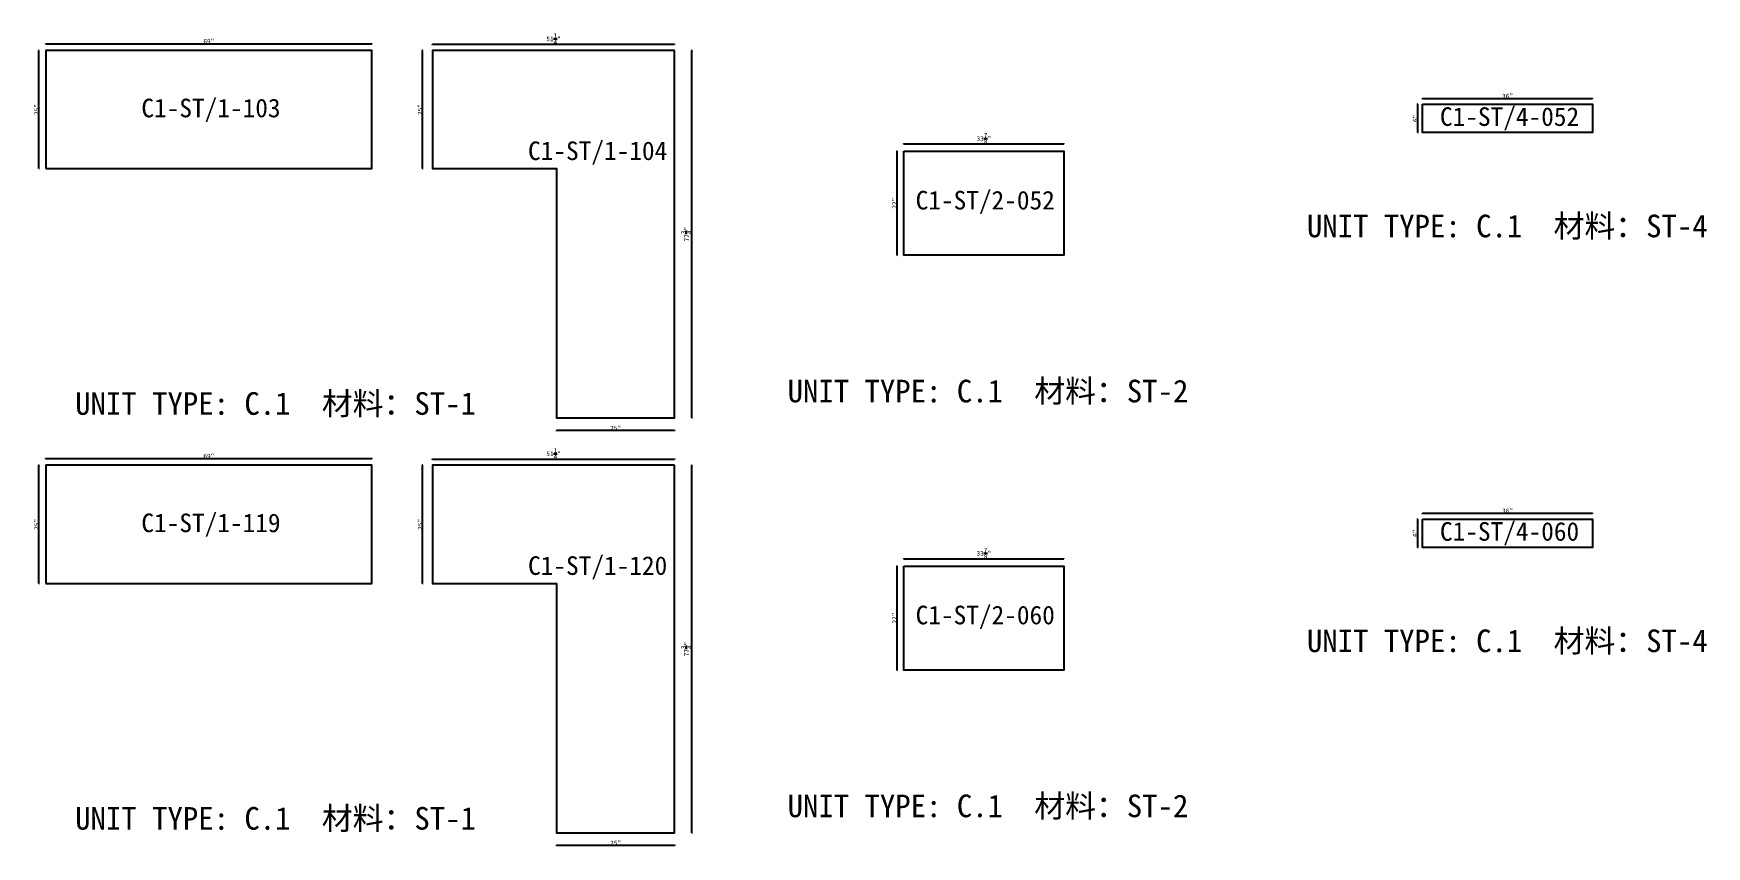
# Model space of a CAD drawing. Header units: millimetres. Extents: x -46962 to 137822, y -48342 to 2116.
# Drawn here: x 3418 to 12412, y -39875 to -35505 of the extents above; entities that cross this region are included whole.
import ezdxf
from ezdxf.enums import TextEntityAlignment as Align

# ---------------------------------------------------------------- set-up
doc = ezdxf.new("R2010")
doc.units = ezdxf.units.MM
doc.layers.add('COUNTERTOP_NUMBER', color=3, linetype='Continuous')
doc.layers.add('COUNTERTOPS', color=7, linetype='Continuous')
doc.styles.add('样式 1', font='')
doc.styles.get('样式 1').set_extended_font_data('NSimSun')
doc.dimstyles.new('副本 ISO-25', dxfattribs={"dimtxt": 25, "dimasz": 10, "dimexe": 1.5, "dimexo": 0.5, "dimtad": 1, "dimlfac": 0.03937, "dimlunit": 5, "dimtxsty": '样式 1', "dimblk": 'ARCHTICK', "dimcen": 2.5, "dimclrd": 256, "dimclrt": 1, "dimazin": 3, "dimtfac": 1, "dimtmove": 0, "dimatfit": 3, "dimfxlon": 1})

# ---------------------------------------------------------------- blocks, each defined once
blk = doc.blocks.new('_ArchTick')
at = {"color": 0, "linetype": 'ByBlock', "const_width": 0.15}
blk.add_lwpolyline([(-0.5, -0.5), (0.5, 0.5)], dxfattribs=at)
blk = doc.blocks.new('*D683')
at = {"color": 0, "lineweight": -2, "transparency": 16777216}
for p, q in [((3448.3, -35596.8), (3445.8, -35596.8)), ((3448.3, -36231.8), (3445.8, -36231.8))]:
    blk.add_line(p, q, dxfattribs=at)
at = {"lineweight": -2, "transparency": 16777216}
blk.add_line((3447.3, -36231.8), (3447.3, -35596.8), dxfattribs=at)
at = {"layer": 'Defpoints', "color": 0, "transparency": 16777216}
for p in [(3447.3, -35596.8), (3484.3, -35596.8), (3484.3, -36231.8)]:
    blk.add_point(p, dxfattribs=at)
at = {"lineweight": -2, "transparency": 16777216, "xscale": 10, "yscale": 10, "zscale": 10}
for p, rotation in [((3447.3, -35596.8), 90), ((3447.3, -36231.8), 270)]:
    blk.add_blockref('_ArchTick', p, dxfattribs=dict(at, rotation=rotation))
at = {"color": 1, "transparency": 16777216, "insert": (3434.2, -35914.3), "char_height": 25, "attachment_point": 5, "rotation": 90, "style": '样式 1'}
blk.add_mtext('\\A1;25"', dxfattribs=at)
blk = doc.blocks.new('*D684')
at = {"color": 0, "lineweight": -2, "transparency": 16777216}
for p, q in [((3484.3, -35561.4), (3484.3, -35558.9)), ((5236.9, -35561.4), (5236.9, -35558.9))]:
    blk.add_line(p, q, dxfattribs=at)
at = {"lineweight": -2, "transparency": 16777216}
blk.add_line((3484.3, -35560.4), (5236.9, -35560.4), dxfattribs=at)
at = {"layer": 'Defpoints', "color": 0, "transparency": 16777216}
for p in [(3484.3, -35596.8), (5236.9, -35560.4), (5236.9, -35596.8)]:
    blk.add_point(p, dxfattribs=at)
at = {"lineweight": -2, "transparency": 16777216, "xscale": 10, "yscale": 10, "zscale": 10, "rotation": 180}
blk.add_blockref('_ArchTick', (3484.3, -35560.4), dxfattribs=at)
at = {"lineweight": -2, "transparency": 16777216, "xscale": 10, "yscale": 10, "zscale": 10}
blk.add_blockref('_ArchTick', (5236.9, -35560.4), dxfattribs=at)
at = {"color": 1, "transparency": 16777216, "insert": (4360.6, -35547.3), "char_height": 25, "attachment_point": 5, "style": '样式 1'}
blk.add_mtext('\\A1;69"', dxfattribs=at)
blk = doc.blocks.new('*D685')
at = {"color": 0, "lineweight": -2, "transparency": 16777216}
for p, q in [((5563.2, -35564.6), (5563.2, -35562.1)), ((6864.9, -35564.6), (6864.9, -35562.1))]:
    blk.add_line(p, q, dxfattribs=at)
at = {"lineweight": -2, "transparency": 16777216}
blk.add_line((5563.2, -35563.6), (6864.9, -35563.6), dxfattribs=at)
at = {"layer": 'Defpoints', "color": 0, "transparency": 16777216}
for p in [(5563.2, -35596.8), (6864.9, -35563.6), (6864.9, -35596.8)]:
    blk.add_point(p, dxfattribs=at)
at = {"lineweight": -2, "transparency": 16777216, "xscale": 10, "yscale": 10, "zscale": 10, "rotation": 180}
blk.add_blockref('_ArchTick', (5563.2, -35563.6), dxfattribs=at)
at = {"lineweight": -2, "transparency": 16777216, "xscale": 10, "yscale": 10, "zscale": 10}
blk.add_blockref('_ArchTick', (6864.9, -35563.6), dxfattribs=at)
at = {"color": 1, "transparency": 16777216, "insert": (6214, -35534.6), "char_height": 25, "attachment_point": 5, "style": '样式 1'}
blk.add_mtext('\\A1;51{\\H1x;\\S1/4;}"', dxfattribs=at)
blk = doc.blocks.new('*D686')
at = {"color": 0, "lineweight": -2, "transparency": 16777216}
for p, q in [((5510.7, -35596.8), (5508.2, -35596.8)), ((5510.7, -36231.8), (5508.2, -36231.8))]:
    blk.add_line(p, q, dxfattribs=at)
at = {"lineweight": -2, "transparency": 16777216}
blk.add_line((5509.7, -36231.8), (5509.7, -35596.8), dxfattribs=at)
at = {"layer": 'Defpoints', "color": 0, "transparency": 16777216}
for p in [(5509.7, -35596.8), (5563.2, -35596.8), (5563.2, -36231.8)]:
    blk.add_point(p, dxfattribs=at)
at = {"lineweight": -2, "transparency": 16777216, "xscale": 10, "yscale": 10, "zscale": 10}
for p, rotation in [((5509.7, -35596.8), 90), ((5509.7, -36231.8), 270)]:
    blk.add_blockref('_ArchTick', p, dxfattribs=dict(at, rotation=rotation))
at = {"color": 1, "transparency": 16777216, "insert": (5496.6, -35914.3), "char_height": 25, "attachment_point": 5, "rotation": 90, "style": '样式 1'}
blk.add_mtext('\\A1;25"', dxfattribs=at)
blk = doc.blocks.new('*D679')
at = {"color": 0, "lineweight": -2, "transparency": 16777216}
for p, q in [((6229.9, -37639), (6229.9, -37641.5)), ((6864.9, -37639), (6864.9, -37641.5))]:
    blk.add_line(p, q, dxfattribs=at)
at = {"lineweight": -2, "transparency": 16777216}
blk.add_line((6864.9, -37640), (6229.9, -37640), dxfattribs=at)
at = {"layer": 'Defpoints', "color": 0, "transparency": 16777216}
for p in [(6229.9, -37571.6), (6864.9, -37571.6), (6229.9, -37640)]:
    blk.add_point(p, dxfattribs=at)
at = {"lineweight": -2, "transparency": 16777216, "xscale": 10, "yscale": 10, "zscale": 10, "rotation": 180}
blk.add_blockref('_ArchTick', (6229.9, -37640), dxfattribs=at)
at = {"lineweight": -2, "transparency": 16777216, "xscale": 10, "yscale": 10, "zscale": 10}
blk.add_blockref('_ArchTick', (6864.9, -37640), dxfattribs=at)
at = {"color": 1, "transparency": 16777216, "insert": (6547.4, -37626.9), "char_height": 25, "attachment_point": 5, "style": '样式 1'}
blk.add_mtext('\\A1;25"', dxfattribs=at)
blk = doc.blocks.new('*D680')
at = {"color": 0, "lineweight": -2, "transparency": 16777216}
for p, q in [((6957.1, -35596.8), (6959.6, -35596.8)), ((6957.1, -37571.6), (6959.6, -37571.6))]:
    blk.add_line(p, q, dxfattribs=at)
at = {"lineweight": -2, "transparency": 16777216}
blk.add_line((6958.1, -37571.6), (6958.1, -35596.8), dxfattribs=at)
at = {"layer": 'Defpoints', "color": 0, "transparency": 16777216}
for p in [(6864.9, -35596.8), (6958.1, -35596.8), (6864.9, -37571.6)]:
    blk.add_point(p, dxfattribs=at)
at = {"lineweight": -2, "transparency": 16777216, "xscale": 10, "yscale": 10, "zscale": 10}
for p, rotation in [((6958.1, -35596.8), 90), ((6958.1, -37571.6), 270)]:
    blk.add_blockref('_ArchTick', p, dxfattribs=dict(at, rotation=rotation))
at = {"color": 1, "transparency": 16777216, "insert": (6929, -36584.2), "char_height": 25, "attachment_point": 5, "rotation": 90, "style": '样式 1'}
blk.add_mtext('\\A1;77{\\H1x;\\S3/4;}"', dxfattribs=at)
blk = doc.blocks.new('*D681')
at = {"color": 0, "lineweight": -2, "transparency": 16777216}
for p, q in [((8096.8, -36099.9), (8096.8, -36097.4)), ((8957.2, -36099.9), (8957.2, -36097.4))]:
    blk.add_line(p, q, dxfattribs=at)
at = {"lineweight": -2, "transparency": 16777216}
blk.add_line((8096.8, -36098.9), (8957.2, -36098.9), dxfattribs=at)
at = {"layer": 'Defpoints', "color": 0, "transparency": 16777216}
for p in [(8096.8, -36138.3), (8957.2, -36098.9), (8957.2, -36138.3)]:
    blk.add_point(p, dxfattribs=at)
at = {"lineweight": -2, "transparency": 16777216, "xscale": 10, "yscale": 10, "zscale": 10, "rotation": 180}
blk.add_blockref('_ArchTick', (8096.8, -36098.9), dxfattribs=at)
at = {"lineweight": -2, "transparency": 16777216, "xscale": 10, "yscale": 10, "zscale": 10}
blk.add_blockref('_ArchTick', (8957.2, -36098.9), dxfattribs=at)
at = {"color": 1, "transparency": 16777216, "insert": (8527, -36069.8), "char_height": 25, "attachment_point": 5, "style": '样式 1'}
blk.add_mtext('\\A1;33{\\H1x;\\S7/8;}"', dxfattribs=at)
blk = doc.blocks.new('*D682')
at = {"color": 0, "lineweight": -2, "transparency": 16777216}
for p, q in [((8061.2, -36138.3), (8058.7, -36138.3)), ((8061.2, -36697.1), (8058.7, -36697.1))]:
    blk.add_line(p, q, dxfattribs=at)
at = {"lineweight": -2, "transparency": 16777216}
blk.add_line((8060.2, -36138.3), (8060.2, -36697.1), dxfattribs=at)
at = {"layer": 'Defpoints', "color": 0, "transparency": 16777216}
for p in [(8096.8, -36138.3), (8060.2, -36697.1), (8096.8, -36697.1)]:
    blk.add_point(p, dxfattribs=at)
at = {"lineweight": -2, "transparency": 16777216, "xscale": 10, "yscale": 10, "zscale": 10}
for p, rotation in [((8060.2, -36138.3), 90), ((8060.2, -36697.1), 270)]:
    blk.add_blockref('_ArchTick', p, dxfattribs=dict(at, rotation=rotation))
at = {"color": 1, "transparency": 16777216, "insert": (8047, -36417.7), "char_height": 25, "attachment_point": 5, "rotation": 90, "style": '样式 1'}
blk.add_mtext('\\A1;22"', dxfattribs=at)
blk = doc.blocks.new('*D687')
at = {"color": 0, "lineweight": -2, "transparency": 16777216}
for p, q in [((10885.6, -35855.7), (10885.6, -35853.2)), ((11800, -35855.7), (11800, -35853.2))]:
    blk.add_line(p, q, dxfattribs=at)
at = {"lineweight": -2, "transparency": 16777216}
blk.add_line((10885.6, -35854.7), (11800, -35854.7), dxfattribs=at)
at = {"layer": 'Defpoints', "color": 0, "transparency": 16777216}
for p in [(10885.6, -35885.6), (11800, -35854.7), (11800, -35885.6)]:
    blk.add_point(p, dxfattribs=at)
at = {"lineweight": -2, "transparency": 16777216, "xscale": 10, "yscale": 10, "zscale": 10, "rotation": 180}
blk.add_blockref('_ArchTick', (10885.6, -35854.7), dxfattribs=at)
at = {"lineweight": -2, "transparency": 16777216, "xscale": 10, "yscale": 10, "zscale": 10}
blk.add_blockref('_ArchTick', (11800, -35854.7), dxfattribs=at)
at = {"color": 1, "transparency": 16777216, "insert": (11342.8, -35841.6), "char_height": 25, "attachment_point": 5, "style": '样式 1'}
blk.add_mtext('\\A1;36"', dxfattribs=at)
blk = doc.blocks.new('*D688')
at = {"color": 0, "lineweight": -2, "transparency": 16777216}
for p, q in [((10860.8, -35885.6), (10858.3, -35885.6)), ((10860.8, -36038), (10858.3, -36038))]:
    blk.add_line(p, q, dxfattribs=at)
at = {"lineweight": -2, "transparency": 16777216}
blk.add_line((10859.8, -36038), (10859.8, -35885.6), dxfattribs=at)
at = {"layer": 'Defpoints', "color": 0, "transparency": 16777216}
for p in [(10859.8, -35885.6), (10885.6, -35885.6), (10885.6, -36038)]:
    blk.add_point(p, dxfattribs=at)
at = {"lineweight": -2, "transparency": 16777216, "xscale": 10, "yscale": 10, "zscale": 10}
for p, rotation in [((10859.8, -35885.6), 90), ((10859.8, -36038), 270)]:
    blk.add_blockref('_ArchTick', p, dxfattribs=dict(at, rotation=rotation))
at = {"color": 1, "transparency": 16777216, "insert": (10846.6, -35961.8), "char_height": 25, "attachment_point": 5, "rotation": 90, "style": '样式 1'}
blk.add_mtext('\\A1;6"', dxfattribs=at)
blk = doc.blocks.new('*D693')
at = {"color": 0, "lineweight": -2, "transparency": 16777216}
for p, q in [((3448.3, -37826.3), (3445.8, -37826.3)), ((3448.3, -38461.3), (3445.8, -38461.3))]:
    blk.add_line(p, q, dxfattribs=at)
at = {"lineweight": -2, "transparency": 16777216}
blk.add_line((3447.3, -38461.3), (3447.3, -37826.3), dxfattribs=at)
at = {"layer": 'Defpoints', "color": 0, "transparency": 16777216}
for p in [(3447.3, -37826.3), (3484.3, -37826.3), (3484.3, -38461.3)]:
    blk.add_point(p, dxfattribs=at)
at = {"lineweight": -2, "transparency": 16777216, "xscale": 10, "yscale": 10, "zscale": 10}
for p, rotation in [((3447.3, -37826.3), 90), ((3447.3, -38461.3), 270)]:
    blk.add_blockref('_ArchTick', p, dxfattribs=dict(at, rotation=rotation))
at = {"color": 1, "transparency": 16777216, "insert": (3434.2, -38143.8), "char_height": 25, "attachment_point": 5, "rotation": 90, "style": '样式 1'}
blk.add_mtext('\\A1;25"', dxfattribs=at)
blk = doc.blocks.new('*D694')
at = {"color": 0, "lineweight": -2, "transparency": 16777216}
for p, q in [((3484.3, -37791), (3484.3, -37788.5)), ((5236.9, -37791), (5236.9, -37788.5))]:
    blk.add_line(p, q, dxfattribs=at)
at = {"lineweight": -2, "transparency": 16777216}
blk.add_line((3484.3, -37790), (5236.9, -37790), dxfattribs=at)
at = {"layer": 'Defpoints', "color": 0, "transparency": 16777216}
for p in [(3484.3, -37826.3), (5236.9, -37790), (5236.9, -37826.3)]:
    blk.add_point(p, dxfattribs=at)
at = {"lineweight": -2, "transparency": 16777216, "xscale": 10, "yscale": 10, "zscale": 10, "rotation": 180}
blk.add_blockref('_ArchTick', (3484.3, -37790), dxfattribs=at)
at = {"lineweight": -2, "transparency": 16777216, "xscale": 10, "yscale": 10, "zscale": 10}
blk.add_blockref('_ArchTick', (5236.9, -37790), dxfattribs=at)
at = {"color": 1, "transparency": 16777216, "insert": (4360.6, -37776.9), "char_height": 25, "attachment_point": 5, "style": '样式 1'}
blk.add_mtext('\\A1;69"', dxfattribs=at)
blk = doc.blocks.new('*D695')
at = {"color": 0, "lineweight": -2, "transparency": 16777216}
for p, q in [((5563.2, -37794.2), (5563.2, -37791.7)), ((6864.9, -37794.2), (6864.9, -37791.7))]:
    blk.add_line(p, q, dxfattribs=at)
at = {"lineweight": -2, "transparency": 16777216}
blk.add_line((5563.2, -37793.2), (6864.9, -37793.2), dxfattribs=at)
at = {"layer": 'Defpoints', "color": 0, "transparency": 16777216}
for p in [(5563.2, -37826.3), (6864.9, -37793.2), (6864.9, -37826.3)]:
    blk.add_point(p, dxfattribs=at)
at = {"lineweight": -2, "transparency": 16777216, "xscale": 10, "yscale": 10, "zscale": 10, "rotation": 180}
blk.add_blockref('_ArchTick', (5563.2, -37793.2), dxfattribs=at)
at = {"lineweight": -2, "transparency": 16777216, "xscale": 10, "yscale": 10, "zscale": 10}
blk.add_blockref('_ArchTick', (6864.9, -37793.2), dxfattribs=at)
at = {"color": 1, "transparency": 16777216, "insert": (6214, -37764.2), "char_height": 25, "attachment_point": 5, "style": '样式 1'}
blk.add_mtext('\\A1;51{\\H1x;\\S1/4;}"', dxfattribs=at)
blk = doc.blocks.new('*D696')
at = {"color": 0, "lineweight": -2, "transparency": 16777216}
for p, q in [((5510.7, -37826.3), (5508.2, -37826.3)), ((5510.7, -38461.3), (5508.2, -38461.3))]:
    blk.add_line(p, q, dxfattribs=at)
at = {"lineweight": -2, "transparency": 16777216}
blk.add_line((5509.7, -38461.3), (5509.7, -37826.3), dxfattribs=at)
at = {"layer": 'Defpoints', "color": 0, "transparency": 16777216}
for p in [(5509.7, -37826.3), (5563.2, -37826.3), (5563.2, -38461.3)]:
    blk.add_point(p, dxfattribs=at)
at = {"lineweight": -2, "transparency": 16777216, "xscale": 10, "yscale": 10, "zscale": 10}
for p, rotation in [((5509.7, -37826.3), 90), ((5509.7, -38461.3), 270)]:
    blk.add_blockref('_ArchTick', p, dxfattribs=dict(at, rotation=rotation))
at = {"color": 1, "transparency": 16777216, "insert": (5496.6, -38143.8), "char_height": 25, "attachment_point": 5, "rotation": 90, "style": '样式 1'}
blk.add_mtext('\\A1;25"', dxfattribs=at)
blk = doc.blocks.new('*D689')
at = {"color": 0, "lineweight": -2, "transparency": 16777216}
for p, q in [((6229.9, -39868.6), (6229.9, -39871.1)), ((6864.9, -39868.6), (6864.9, -39871.1))]:
    blk.add_line(p, q, dxfattribs=at)
at = {"lineweight": -2, "transparency": 16777216}
blk.add_line((6864.9, -39869.6), (6229.9, -39869.6), dxfattribs=at)
at = {"layer": 'Defpoints', "color": 0, "transparency": 16777216}
for p in [(6229.9, -39801.2), (6864.9, -39801.2), (6229.9, -39869.6)]:
    blk.add_point(p, dxfattribs=at)
at = {"lineweight": -2, "transparency": 16777216, "xscale": 10, "yscale": 10, "zscale": 10, "rotation": 180}
blk.add_blockref('_ArchTick', (6229.9, -39869.6), dxfattribs=at)
at = {"lineweight": -2, "transparency": 16777216, "xscale": 10, "yscale": 10, "zscale": 10}
blk.add_blockref('_ArchTick', (6864.9, -39869.6), dxfattribs=at)
at = {"color": 1, "transparency": 16777216, "insert": (6547.4, -39856.5), "char_height": 25, "attachment_point": 5, "style": '样式 1'}
blk.add_mtext('\\A1;25"', dxfattribs=at)
blk = doc.blocks.new('*D690')
at = {"color": 0, "lineweight": -2, "transparency": 16777216}
for p, q in [((6957.1, -37826.3), (6959.6, -37826.3)), ((6957.1, -39801.2), (6959.6, -39801.2))]:
    blk.add_line(p, q, dxfattribs=at)
at = {"lineweight": -2, "transparency": 16777216}
blk.add_line((6958.1, -39801.2), (6958.1, -37826.3), dxfattribs=at)
at = {"layer": 'Defpoints', "color": 0, "transparency": 16777216}
for p in [(6864.9, -37826.3), (6958.1, -37826.3), (6864.9, -39801.2)]:
    blk.add_point(p, dxfattribs=at)
at = {"lineweight": -2, "transparency": 16777216, "xscale": 10, "yscale": 10, "zscale": 10}
for p, rotation in [((6958.1, -37826.3), 90), ((6958.1, -39801.2), 270)]:
    blk.add_blockref('_ArchTick', p, dxfattribs=dict(at, rotation=rotation))
at = {"color": 1, "transparency": 16777216, "insert": (6929, -38813.8), "char_height": 25, "attachment_point": 5, "rotation": 90, "style": '样式 1'}
blk.add_mtext('\\A1;77{\\H1x;\\S3/4;}"', dxfattribs=at)
blk = doc.blocks.new('*D691')
at = {"color": 0, "lineweight": -2, "transparency": 16777216}
for p, q in [((8096.8, -38329.4), (8096.8, -38326.9)), ((8957.2, -38329.4), (8957.2, -38326.9))]:
    blk.add_line(p, q, dxfattribs=at)
at = {"lineweight": -2, "transparency": 16777216}
blk.add_line((8096.8, -38328.4), (8957.2, -38328.4), dxfattribs=at)
at = {"layer": 'Defpoints', "color": 0, "transparency": 16777216}
for p in [(8096.8, -38367.9), (8957.2, -38328.4), (8957.2, -38367.9)]:
    blk.add_point(p, dxfattribs=at)
at = {"lineweight": -2, "transparency": 16777216, "xscale": 10, "yscale": 10, "zscale": 10, "rotation": 180}
blk.add_blockref('_ArchTick', (8096.8, -38328.4), dxfattribs=at)
at = {"lineweight": -2, "transparency": 16777216, "xscale": 10, "yscale": 10, "zscale": 10}
blk.add_blockref('_ArchTick', (8957.2, -38328.4), dxfattribs=at)
at = {"color": 1, "transparency": 16777216, "insert": (8527, -38299.3), "char_height": 25, "attachment_point": 5, "style": '样式 1'}
blk.add_mtext('\\A1;33{\\H1x;\\S7/8;}"', dxfattribs=at)
blk = doc.blocks.new('*D692')
at = {"color": 0, "lineweight": -2, "transparency": 16777216}
for p, q in [((8061.2, -38367.9), (8058.7, -38367.9)), ((8061.2, -38926.7), (8058.7, -38926.7))]:
    blk.add_line(p, q, dxfattribs=at)
at = {"lineweight": -2, "transparency": 16777216}
blk.add_line((8060.2, -38367.9), (8060.2, -38926.7), dxfattribs=at)
at = {"layer": 'Defpoints', "color": 0, "transparency": 16777216}
for p in [(8096.8, -38367.9), (8060.2, -38926.7), (8096.8, -38926.7)]:
    blk.add_point(p, dxfattribs=at)
at = {"lineweight": -2, "transparency": 16777216, "xscale": 10, "yscale": 10, "zscale": 10}
for p, rotation in [((8060.2, -38367.9), 90), ((8060.2, -38926.7), 270)]:
    blk.add_blockref('_ArchTick', p, dxfattribs=dict(at, rotation=rotation))
at = {"color": 1, "transparency": 16777216, "insert": (8047, -38647.3), "char_height": 25, "attachment_point": 5, "rotation": 90, "style": '样式 1'}
blk.add_mtext('\\A1;22"', dxfattribs=at)
blk = doc.blocks.new('*D697')
at = {"color": 0, "lineweight": -2, "transparency": 16777216}
for p, q in [((10885.6, -38085.3), (10885.6, -38082.8)), ((11800, -38085.3), (11800, -38082.8))]:
    blk.add_line(p, q, dxfattribs=at)
at = {"lineweight": -2, "transparency": 16777216}
blk.add_line((10885.6, -38084.3), (11800, -38084.3), dxfattribs=at)
at = {"layer": 'Defpoints', "color": 0, "transparency": 16777216}
for p in [(10885.6, -38115.1), (11800, -38084.3), (11800, -38115.1)]:
    blk.add_point(p, dxfattribs=at)
at = {"lineweight": -2, "transparency": 16777216, "xscale": 10, "yscale": 10, "zscale": 10, "rotation": 180}
blk.add_blockref('_ArchTick', (10885.6, -38084.3), dxfattribs=at)
at = {"lineweight": -2, "transparency": 16777216, "xscale": 10, "yscale": 10, "zscale": 10}
blk.add_blockref('_ArchTick', (11800, -38084.3), dxfattribs=at)
at = {"color": 1, "transparency": 16777216, "insert": (11342.8, -38071.2), "char_height": 25, "attachment_point": 5, "style": '样式 1'}
blk.add_mtext('\\A1;36"', dxfattribs=at)
blk = doc.blocks.new('*D698')
at = {"color": 0, "lineweight": -2, "transparency": 16777216}
for p, q in [((10860.8, -38115.1), (10858.3, -38115.1)), ((10860.8, -38267.5), (10858.3, -38267.5))]:
    blk.add_line(p, q, dxfattribs=at)
at = {"lineweight": -2, "transparency": 16777216}
blk.add_line((10859.8, -38267.5), (10859.8, -38115.1), dxfattribs=at)
at = {"layer": 'Defpoints', "color": 0, "transparency": 16777216}
for p in [(10859.8, -38115.1), (10885.6, -38115.1), (10885.6, -38267.5)]:
    blk.add_point(p, dxfattribs=at)
at = {"lineweight": -2, "transparency": 16777216, "xscale": 10, "yscale": 10, "zscale": 10}
for p, rotation in [((10859.8, -38115.1), 90), ((10859.8, -38267.5), 270)]:
    blk.add_blockref('_ArchTick', p, dxfattribs=dict(at, rotation=rotation))
at = {"color": 1, "transparency": 16777216, "insert": (10846.6, -38191.3), "char_height": 25, "attachment_point": 5, "rotation": 90, "style": '样式 1'}
blk.add_mtext('\\A1;6"', dxfattribs=at)

msp = doc.modelspace()

# ---------------------------------------------------------------- linework, layer by layer
at = {"layer": 'COUNTERTOPS'}
for points in [[(3484.274, -36231.76), (5236.874, -36231.76), (5236.874, -35596.76), (3484.274, -35596.76)], [(6864.919, -35596.76), (5563.169, -35596.76), (5563.169, -36231.76), (6229.919, -36231.76), (6229.919, -37571.61), (6864.919, -37571.61)], [(10885.598, -35885.57), (11799.998, -35885.57), (11799.998, -36037.97), (10885.598, -36037.97)], [(8096.803, -36138.302), (8957.228, -36138.302), (8957.228, -36697.102), (8096.803, -36697.102)], [(3484.274, -38461.327), (5236.874, -38461.327), (5236.874, -37826.327), (3484.274, -37826.327)], [(6864.919, -37826.327), (5563.169, -37826.327), (5563.169, -38461.327), (6229.919, -38461.327), (6229.919, -39801.177), (6864.919, -39801.177)], [(10885.598, -38115.137), (11799.998, -38115.137), (11799.998, -38267.537), (10885.598, -38267.537)], [(8096.803, -38367.869), (8957.228, -38367.869), (8957.228, -38926.669), (8096.803, -38926.669)]]:
    msp.add_lwpolyline(points, close=True, dxfattribs=at)

# ---------------------------------------------------------------- texts
at = {"style": '样式 1'}
for s, p in [('UNIT TYPE: C.1', (10263.906, -36600.727)), ('材料：ST-4', (11590.187, -36600.727)), ('材料：ST-1', (4968.227, -37554.859)), ('UNIT TYPE: C.1', (7472.032, -37487.905)), ('材料：ST-2', (8798.313, -37487.905)), ('UNIT TYPE: C.1', (3641.946, -37554.859)), ('UNIT TYPE: C.1', (10263.906, -38830.294)), ('材料：ST-4', (11590.187, -38830.294)), ('UNIT TYPE: C.1', (3641.946, -39784.426)), ('材料：ST-1', (4968.227, -39784.426)), ('UNIT TYPE: C.1', (7472.032, -39717.473)), ('材料：ST-2', (8798.313, -39717.473))]:
    msp.add_text(s, height=121.5865, dxfattribs=at).set_placement(p)
at = {"layer": 'COUNTERTOP_NUMBER', "color": 3, "style": '样式 1'}
for s, p in [('C1-ST/1-103', (4372.137, -35905.929)), ('C1-ST/4-052', (11353.461, -35952.139)), ('C1-ST/1-104', (6451.032, -36135.779)), ('C1-ST/2-052', (8534.667, -36401.271)), ('C1-ST/1-119', (4372.137, -38135.496)), ('C1-ST/4-060', (11353.461, -38181.706)), ('C1-ST/1-120', (6451.032, -38365.346)), ('C1-ST/2-060', (8534.667, -38630.838))]:
    msp.add_text(s, height=100, dxfattribs=at).set_placement(p, align=Align.MIDDLE_CENTER)

# ---------------------------------------------------------------- dimensions: what is measured, and where the dimension line sits
for base, p1, p2, picture, middle in [((6864.919, -35563.627), (5563.169, -35596.76), (6864.919, -35596.76), '*D685', (6214.044, -35534.604)), ((5236.874, -35560.43), (3484.274, -35596.76), (5236.874, -35596.76), '*D684', (4360.574, -35547.305)), ((11799.998, -35854.734), (10885.598, -35885.57), (11799.998, -35885.57), '*D687', (11342.798, -35841.609)), ((8957.228, -36098.875), (8096.803, -36138.302), (8957.228, -36138.302), '*D681', (8527.015, -36069.782)), ((6229.919, -37640.026), (6864.919, -37571.61), (6229.919, -37571.61), '*D679', (6547.419, -37626.901)), ((5236.874, -37789.997), (3484.274, -37826.327), (5236.874, -37826.327), '*D694', (4360.574, -37776.872)), ((6864.919, -37793.195), (5563.169, -37826.327), (6864.919, -37826.327), '*D695', (6214.044, -37764.171)), ((11799.998, -38084.302), (10885.598, -38115.137), (11799.998, -38115.137), '*D697', (11342.798, -38071.177)), ((8957.228, -38328.442), (8096.803, -38367.869), (8957.228, -38367.869), '*D691', (8527.015, -38299.349)), ((6229.919, -39869.593), (6864.919, -39801.177), (6229.919, -39801.177), '*D689', (6547.419, -39856.468))]:
    dim = msp.add_linear_dim(base=base, p1=p1, p2=p2, dimstyle='副本 ISO-25')
    dim.commit()
    dim.dimension.update_dxf_attribs({"geometry": picture, "text_midpoint": middle})
for base, p1, p2, picture, middle in [((3447.334, -35596.76), (3484.274, -36231.76), (3484.274, -35596.76), '*D683', (3434.209, -35914.26)), ((5509.724, -35596.76), (5563.169, -36231.76), (5563.169, -35596.76), '*D686', (5496.599, -35914.26)), ((6958.141, -35596.76), (6864.919, -37571.61), (6864.919, -35596.76), '*D680', (6929.048, -36584.185)), ((10859.763, -35885.57), (10885.598, -36037.97), (10885.598, -35885.57), '*D688', (10846.638, -35961.77)), ((8060.157, -36697.102), (8096.803, -36138.302), (8096.803, -36697.102), '*D682', (8047.032, -36417.702)), ((3447.334, -37826.327), (3484.274, -38461.327), (3484.274, -37826.327), '*D693', (3434.209, -38143.827)), ((5509.724, -37826.327), (5563.169, -38461.327), (5563.169, -37826.327), '*D696', (5496.599, -38143.827)), ((6958.141, -37826.327), (6864.919, -39801.177), (6864.919, -37826.327), '*D690', (6929.048, -38813.752)), ((10859.763, -38115.137), (10885.598, -38267.537), (10885.598, -38115.137), '*D698', (10846.638, -38191.337)), ((8060.157, -38926.669), (8096.803, -38367.869), (8096.803, -38926.669), '*D692', (8047.032, -38647.269))]:
    dim = msp.add_linear_dim(base=base, p1=p1, p2=p2, angle=90, dimstyle='副本 ISO-25')
    dim.commit()
    dim.dimension.update_dxf_attribs({"geometry": picture, "text_midpoint": middle})

doc.saveas('drawing.dxf')
